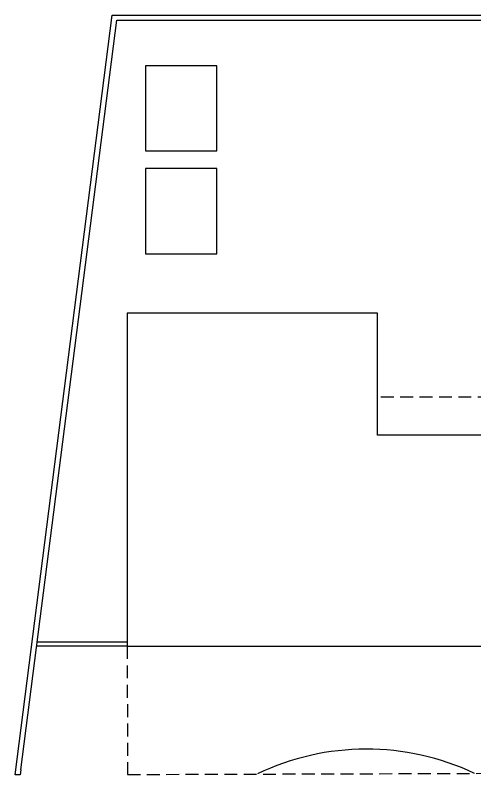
# Model space of a CAD drawing. Header units: centimetres. Extents: x 30244 to 591333, y -111940 to 104227.
# Drawn here: x 365924 to 367732, y 2200 to 5190 of the extents above; entities that cross this region are included whole.
import ezdxf

# ---------------------------------------------------------------- set-up
doc = ezdxf.new("R2010")
doc.units = ezdxf.units.CM
doc.header["$LTSCALE"] = 4
doc.linetypes.add('HIDDENX2', pattern=[19.05, 12.7, -6.35])
for name, color, linetype in [('0.1', 1, 'Continuous'), ('0.2', 2, 'Continuous'), ('0.4', 4, 'Continuous'), ('0.6', 6, 'Continuous')]:
    doc.layers.add(name, color=color, linetype=linetype)

msp = doc.modelspace()

# ---------------------------------------------------------------- linework, layer by layer
at = {"layer": '0.1', "linetype": 'HIDDENX2'}
for points in [[(369018.845, 2723.57), (369018.845, 2873.57), (368404.261, 2873.57), (368404.261, 3686.956), (367349.261, 3686.956)], [(366364.261, 2706.956), (366365.643, 2201.472), (368444.235, 2208.275)]]:
    msp.add_lwpolyline(points, dxfattribs=at)
at = {"layer": '0.1'}
msp.add_arc((367306.503, 1308.461), 992.987, 64.664727, 115.648534, dxfattribs=at)
at = {"layer": '0.2'}
for points in [[(366436.753, 4656.093), (366716.753, 4656.093), (366716.753, 4991.093), (366436.753, 4991.093)], [(366436.753, 4251.063), (366716.753, 4251.063), (366716.753, 4586.063), (366436.753, 4586.063)]]:
    msp.add_lwpolyline(points, close=True, dxfattribs=at)
msp.add_lwpolyline([(367349.261, 4016.956), (366364.261, 4016.956), (366364.261, 2706.956), (368254.261, 2706.956), (368254.261, 3536.956), (367349.261, 3536.956), (367349.261, 4016.956)], dxfattribs=at)
at = {"layer": '0.4'}
msp.add_line((365946.236, 2220.325), (365943.113, 2200.317), dxfattribs=at)
for points in [[(365943.113, 2200.317), (365923.511, 2200.263), (366305.397, 5189.813), (379305.837, 5189.813), (378467.907, 2773.546)], [(365946.236, 2220.325), (366323.004, 5169.813), (379277.732, 5169.813), (378453.674, 2793.546)]]:
    msp.add_lwpolyline(points, dxfattribs=at)
at = {"layer": '0.6'}
for p, q in [((366364.261, 2721.956), (366010.315, 2721.956)), ((366364.261, 2706.956), (366008.398, 2706.956))]:
    msp.add_line(p, q, dxfattribs=at)

doc.saveas('drawing.dxf')
